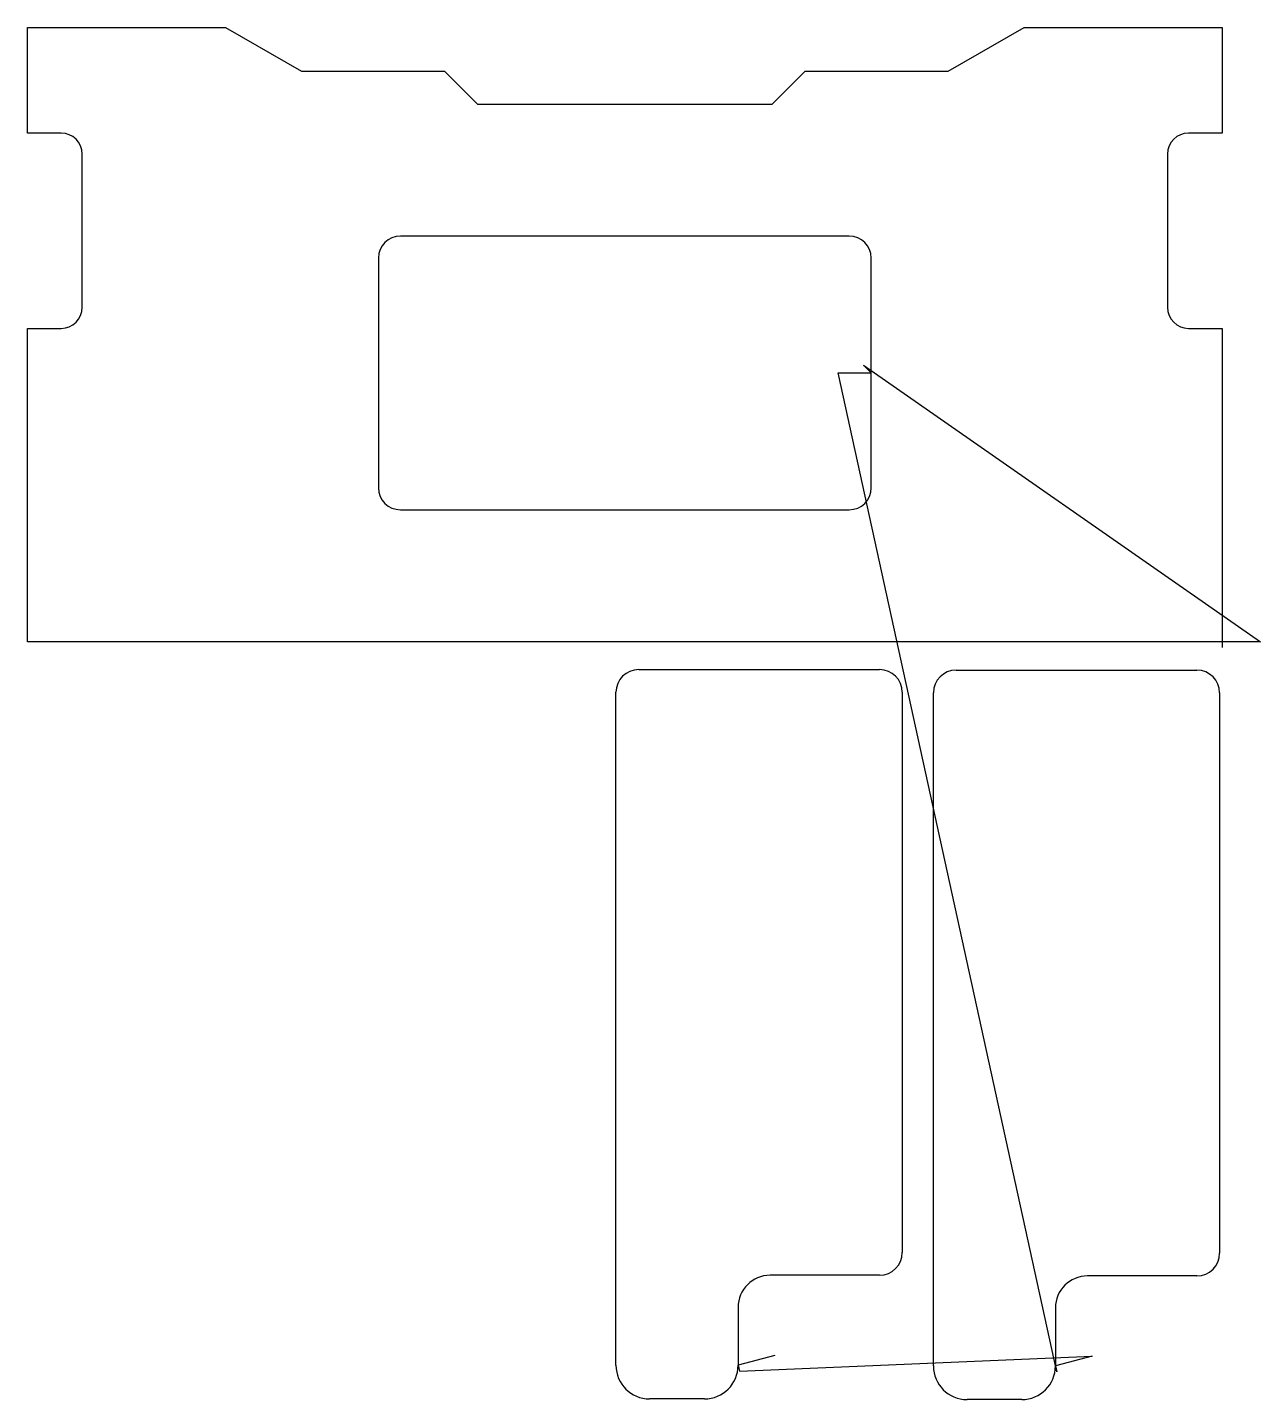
# Model space of a CAD drawing. Header units: metres. Extents: x 304 to 1430, y 541 to 1795.
import ezdxf

# ---------------------------------------------------------------- set-up
doc = ezdxf.new("R2010")
doc.units = ezdxf.units.M

msp = doc.modelspace()

# ---------------------------------------------------------------- linework, layer by layer
at = {"layer": 'TOOL_0'}
for p, q in [((303.596, 1698.282), (303.596, 1794.782)), ((303.596, 1794.782), (484.547, 1794.782)), ((484.547, 1794.782), (553.829, 1754.782)), ((1144.864, 1754.782), (1214.146, 1794.782)), ((1214.146, 1794.782), (1395.097, 1794.782)), ((1395.097, 1794.782), (1395.097, 1698.282)), ((553.829, 1754.782), (684.657, 1754.782)), ((684.657, 1754.782), (714.657, 1724.782)), ((984.036, 1724.782), (1014.036, 1754.782)), ((1014.036, 1754.782), (1144.864, 1754.782)), ((714.657, 1724.782), (984.036, 1724.782)), ((334.346, 1698.282), (303.596, 1698.282)), ((1395.097, 1698.282), (1364.347, 1698.282)), ((353.596, 1539.032), (353.596, 1679.032)), ((1345.097, 1679.032), (1345.097, 1539.032)), ((1054.346, 1604.032), (644.346, 1604.032)), ((624.346, 1584.032), (624.346, 1374.032)), ((1074.346, 1479.032), (1074.346, 1584.032)), ((303.596, 1233.282), (303.596, 1519.782)), ((303.596, 1519.782), (334.346, 1519.782)), ((1364.347, 1519.782), (1395.097, 1519.782)), ((1395.097, 1519.782), (1395.097, 1233.282)), ((1074.346, 1479.032), (1067.275, 1486.103)), ((1067.275, 1486.103), (1430.096, 1233.282)), ((1244.037, 566.421), (1044.346, 1479.032)), ((1044.346, 1479.032), (1074.346, 1479.032)), ((1074.346, 1374.032), (1074.346, 1479.032)), ((644.346, 1354.032), (1054.346, 1354.032)), ((1395.096, 1233.282), (303.596, 1233.282)), ((1430.096, 1233.282), (1395.096, 1233.282)), ((1395.097, 1233.282), (1395.097, 1228.282)), ((862.009, 1207.991), (1082.009, 1207.991)), ((1151.988, 1207.438), (1371.988, 1207.438)), ((841.259, 572.241), (841.259, 1187.241)), ((1102.759, 1187.241), (1102.759, 675.241)), ((1131.238, 571.688), (1131.238, 1186.688)), ((1392.738, 1186.688), (1392.738, 674.688)), ((1082.009, 654.491), (982.009, 654.491)), ((1371.988, 653.938), (1271.988, 653.938)), ((952.759, 625.241), (952.759, 572.241)), ((1242.738, 624.688), (1242.738, 571.688)), ((986.299, 581.163), (952.759, 572.241)), ((954.058, 566.974), (1276.277, 580.61)), ((1276.277, 580.61), (1242.738, 571.688)), ((952.759, 572.241), (954.058, 566.974)), ((1242.738, 571.688), (1244.037, 566.421)), ((922.009, 541.491), (872.009, 541.491)), ((1211.988, 540.938), (1161.988, 540.938))]:
    msp.add_line(p, q, dxfattribs=at)
for centre, radius, start, end in [((334.346, 1679.032), 19.25, 0, 90), ((1364.347, 1679.032), 19.25, 90, 180), ((644.346, 1584.032), 20, 90, 180), ((1054.346, 1584.032), 20, 0, 90), ((334.346, 1539.032), 19.25, 270, 0), ((1364.347, 1539.032), 19.25, 180, 270), ((644.346, 1374.032), 20, 180, 270), ((1054.346, 1374.032), 20, 270, 0), ((862.009, 1187.241), 20.75, 90, 180), ((1082.009, 1187.241), 20.75, 0, 90), ((1151.988, 1186.688), 20.75, 90, 180), ((1371.988, 1186.688), 20.75, 0, 90), ((1082.009, 675.241), 20.75, 270, 0), ((1371.988, 674.688), 20.75, 270, 0), ((982.009, 625.241), 29.25, 90, 180), ((1271.988, 624.688), 29.25, 90, 180), ((872.009, 572.241), 30.75, 180, 270), ((922.009, 572.241), 30.75, 270, 0), ((1161.988, 571.688), 30.75, 180, 270), ((1211.988, 571.688), 30.75, 270, 0)]:
    msp.add_arc(centre, radius, start, end, dxfattribs=at)

doc.saveas('drawing.dxf')
